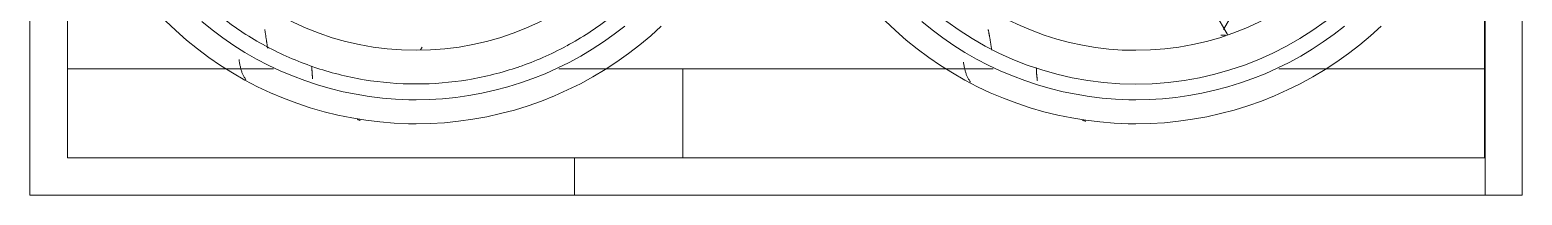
# Model space of a CAD drawing. Header units: millimetres. Extents: x -9358 to 257996, y -67499 to 9117.
# Drawn here: x 14330 to 16320, y -58968 to -58747 of the extents above; entities that cross this region are included whole.
import ezdxf

# ---------------------------------------------------------------- set-up
doc = ezdxf.new("R2010")
doc.units = ezdxf.units.MM
doc.header["$LTSCALE"] = 1000
doc.layers.add('A-WAL-LOW-20', color=8, linetype='Continuous', lineweight=18)
doc.layers.add('A-WAL-PAT-1', color=8, linetype='Continuous', lineweight=9)

# ---------------------------------------------------------------- blocks, each defined once
blk = doc.blocks.new('Walls 68 - Walls 13-605141-01-Ground Floor Furniture Plan')
at = {"layer": 'A-WAL-PAT-1'}
h = blk.add_hatch(dxfattribs=at)
h.set_pattern_fill('FP_23', color=256, style=0, pattern_type=2)
h.set_pattern_definition([(270, (16550, -58100), (900, 6e-14), [700, -700]), (270, (17000, -57400), (1800, 1e-13), [700, -700]), (180, (17000, -57400), (-9e-14, -700), [])])
h.paths.add_polyline_path([(15626.2, -58770), (16270, -58770), (16270, -57770), (14380, -57770), (14380, -58770), (15517.2, -58770)], flags=0)
h.paths.add_polyline_path([(15841.7, -58693.5), (15768.3, -58693.5), (15695.8, -58681.4), (15626.2, -58657.5), (15561.6, -58622.5), (15503.6, -58577.4), (15453.8, -58523.3), (15413.6, -58461.8), (15384.1, -58394.5), (15366.1, -58323.2), (15360, -58250), (15366.9, -58173.5), (15385.8, -58101.7), (15413.6, -58038.2), (15453.8, -57976.7), (15503.6, -57922.6), (15564, -57876.2), (15626.2, -57842.5), (15700.7, -57817.8), (15769.9, -57806.5), (15841.7, -57806.5), (15914.2, -57818.6), (15987.4, -57844.5), (16048.4, -57877.5), (16107.6, -57923.9), (16156.2, -57976.7), (16196.4, -58038.2), (16225.9, -58105.5), (16243.9, -58176.8), (16250, -58250), (16243.9, -58323.2), (16224.2, -58398.3), (16196.4, -58461.8), (16153.3, -58526.4), (16106.4, -58577.4), (16043.8, -58625), (15983.8, -58657.5), (15909.3, -58682.2)], flags=0)
h.paths.add_polyline_path([(14881.7, -58693.5), (14808.3, -58693.5), (14735.8, -58681.4), (14666.2, -58657.5), (14597.5, -58619.3), (14541.2, -58574.8), (14492.6, -58521.5), (14453.6, -58461.8), (14424.1, -58394.5), (14406.1, -58323.2), (14400, -58250), (14406.9, -58173.5), (14425.8, -58101.7), (14453.6, -58038.2), (14493.8, -57976.7), (14543.6, -57922.6), (14604, -57876.2), (14666.2, -57842.5), (14740.7, -57817.8), (14809.9, -57806.5), (14881.7, -57806.5), (14954.2, -57818.6), (15025, -57843.1), (15088.4, -57877.5), (15146.4, -57922.6), (15197.4, -57978.5), (15236.4, -58038.2), (15265.9, -58105.5), (15283.9, -58176.8), (15290, -58250), (15283.9, -58323.2), (15264.2, -58398.3), (15234.1, -58465.3), (15196.2, -58523.3), (15146.4, -58577.4), (15086, -58623.8), (15023.8, -58657.5), (14949.3, -58682.2), (14922.5, -58686.7)], flags=0)
at = {"layer": 'A-WAL-LOW-20'}
for p, q in [((14380, -57770), (14380, -58770)), ((16270, -58770), (16270, -57770)), ((14380, -58770), (16270, -58770))]:
    blk.add_line(p, q, dxfattribs=at)
blk = doc.blocks.new('Walls 70 - Walls 6-605164-01-Ground Floor Furniture Plan')
at = {"layer": 'A-WAL-PAT-1'}
h = blk.add_hatch(dxfattribs=at)
h.set_pattern_fill('FP_24', color=256, style=0, pattern_type=2)
h.set_pattern_definition([(270, (15820, -59239.6), (900, 6e-14), [700, -700]), (270, (16270, -58539.6), (1800, 1e-13), [700, -700]), (180, (16270, -58539.6), (-9e-14, -700), [])])
h.paths.add_polyline_path([(16270, -58820), (16320, -58820), (16320, -57770), (16270, -57770), (16270, -58770)], flags=0)
at = {"layer": 'A-WAL-LOW-20'}
for p, q in [((16270, -58770), (16270, -57770)), ((16320, -57770), (16320, -58820)), ((16320, -58820), (16270, -58820))]:
    blk.add_line(p, q, dxfattribs=at)
blk = doc.blocks.new('Walls 71 - Walls 6-605181-01-Ground Floor Furniture Plan')
at = {"layer": 'A-WAL-PAT-1'}
h = blk.add_hatch(dxfattribs=at)
h.set_pattern_fill('FP_25', color=256, style=0, pattern_type=2)
h.set_pattern_definition([(270, (14605.4, -59470), (900, 6e-14), [700, -700]), (270, (15055.4, -58770), (1800, 1e-13), [700, -700]), (180, (15055.4, -58770), (-9e-14, -700), [])])
h.paths.add_polyline_path([(16270, -58820), (16270, -58770), (14330, -58770), (14330, -58820), (16000.8, -58820)], flags=0)
at = {"layer": 'A-WAL-LOW-20'}
for p, q in [((14330, -58820), (14330, -58770)), ((14380, -58770), (16270, -58770)), ((16270, -58820), (14330, -58820))]:
    blk.add_line(p, q, dxfattribs=at)
blk = doc.blocks.new('Walls 72 - Walls 6-605198-01-Ground Floor Furniture Plan')
at = {"layer": 'A-WAL-PAT-1'}
h = blk.add_hatch(dxfattribs=at)
h.set_pattern_fill('FP_26', color=256, style=0, pattern_type=2)
h.set_pattern_definition([(270, (13930, -59239.6), (900, 6e-14), [700, -700]), (270, (14380, -58539.6), (1800, 1e-13), [700, -700]), (180, (14380, -58539.6), (-9e-14, -700), [])])
h.paths.add_polyline_path([(14380, -58770), (14380, -57770), (14330, -57770), (14330, -58770)], flags=0)
at = {"layer": 'A-WAL-LOW-20'}
for p, q in [((14330, -58770), (14330, -57770)), ((14380, -57770), (14380, -58770))]:
    blk.add_line(p, q, dxfattribs=at)
blk = doc.blocks.new('FP_174-01-Ground Floor Furniture Plan')
at = {"layer": 'A-WAL-PAT-1'}
for p, q in [((49753, 726.5), (49753.1, 725.7)), ((49753.1, 725.7), (49753.3, 725)), ((49753.3, 725), (49753.4, 724.3)), ((49753.4, 724.3), (49753.6, 723.6)), ((49753.6, 723.6), (49753.7, 722.8)), ((49753.7, 722.8), (49753.8, 722.1)), ((49753.8, 722.1), (49754, 721.4)), ((49754, 721.4), (49754.1, 720.6)), ((49754.1, 720.6), (49754.3, 719.9)), ((49754.3, 719.9), (49754.4, 719.1)), ((49754.4, 719.1), (49754.5, 718.3)), ((49754.5, 718.3), (49754.7, 717.6)), ((49754.7, 717.6), (49754.8, 716.8)), ((49754.8, 716.8), (49755, 716)), ((49755, 716), (49755.1, 715.2)), ((49755.1, 715.2), (49755.2, 714.4)), ((49755.2, 714.4), (49755.4, 713.6)), ((49755.4, 713.6), (49755.5, 712.8)), ((49755.5, 712.8), (49755.6, 712)), ((49755.6, 712), (49755.8, 711.2)), ((49755.8, 711.2), (49755.9, 710.4)), ((49755.9, 710.4), (49756, 709.6)), ((49756, 709.6), (49756.2, 708.8)), ((49756.2, 708.8), (49756.3, 708)), ((49756.3, 708), (49756.4, 707.2)), ((49756.4, 707.2), (49756.6, 706.4)), ((49756.6, 706.4), (49756.7, 705.5)), ((49756.7, 705.5), (49756.8, 704.7)), ((49756.8, 704.7), (49757, 703.9)), ((49757, 703.9), (49757.1, 703)), ((49757.1, 703), (49757.2, 702.2)), ((49757.2, 702.2), (49757.4, 701.4)), ((49757.4, 701.4), (49757.5, 700.5)), ((49757.5, 700.5), (49757.6, 699.7)), ((49757.6, 699.7), (49757.8, 698.8))]:
    blk.add_line(p, q, dxfattribs=at)
blk = doc.blocks.new('FP_175-01-Ground Floor Furniture Plan')
at = {"layer": 'A-WAL-LOW-20', "flags": 128}
blk.add_lwpolyline([(49950, 600.5), (49969, 600.8), (49987.9, 602), (50006.8, 603.9), (50025.6, 606.5), (50044.3, 609.9), (50062.8, 614.1), (50081.1, 618.9), (50099.3, 624.5), (50117.2, 630.9), (50134.8, 637.9), (50152.1, 645.7), (50169.1, 654.1), (50185.8, 663.2), (50202.1, 672.9), (50217.9, 683.3), (50233.4, 694.4), (50248.4, 706), (50262.9, 718.2), (50276.9, 731)], dxfattribs=at)
blk = doc.blocks.new('FP_176-01-Ground Floor Furniture Plan')
at = {"layer": 'A-WAL-LOW-20', "flags": 128}
blk.add_lwpolyline([(49615.7, 738.2), (49629.5, 725.1), (49643.7, 712.5), (49658.4, 700.6), (49673.7, 689.2), (49689.3, 678.5), (49705.4, 668.4), (49721.8, 658.9), (49738.6, 650.1), (49755.8, 642), (49773.3, 634.6), (49791, 627.9), (49809, 621.9), (49827.3, 616.6), (49845.7, 612.1), (49864.3, 608.3), (49883, 605.2), (49901.9, 602.9), (49920.8, 601.4), (49939.8, 600.6), (49950, 600.5)], dxfattribs=at)
at = {"layer": 'A-WAL-PAT-1'}
for p, q in [((49720, 682.9), (49720.2, 681.6)), ((49720.2, 681.6), (49720.4, 680.4)), ((49720.4, 680.4), (49720.6, 679.1)), ((49720.6, 679.1), (49720.8, 677.9)), ((49720.8, 677.9), (49721, 676.7)), ((49721, 676.7), (49721.3, 675.5)), ((49721.3, 675.5), (49721.6, 674.3)), ((49721.6, 674.3), (49721.8, 673.1)), ((49721.8, 673.1), (49722.1, 672)), ((49722.1, 672), (49722.4, 670.9)), ((49722.4, 670.9), (49722.8, 669.8)), ((49722.8, 669.8), (49723.1, 668.7)), ((49723.1, 668.7), (49723.5, 667.6)), ((49723.5, 667.6), (49723.8, 666.6)), ((49723.8, 666.6), (49724.2, 665.6)), ((49724.2, 665.6), (49724.6, 664.6)), ((49724.6, 664.6), (49725, 663.7)), ((49725, 663.7), (49725.5, 662.7)), ((49725.5, 662.7), (49725.9, 661.8)), ((49725.9, 661.8), (49726.4, 660.9)), ((49726.4, 660.9), (49726.9, 660.1)), ((49726.9, 660.1), (49727.4, 659.2)), ((49727.4, 659.2), (49727.9, 658.4)), ((49727.9, 658.4), (49728.4, 657.6)), ((49728.4, 657.6), (49729, 656.9)), ((49729, 656.9), (49729.5, 656.2)), ((49878.9, 605.1), (49879.7, 604.8)), ((49879.7, 604.8), (49880.5, 604.6)), ((49880.5, 604.6), (49881.3, 604.4)), ((49881.3, 604.4), (49882.1, 604.2)), ((49882.1, 604.2), (49883, 604))]:
    blk.add_line(p, q, dxfattribs=at)
blk = doc.blocks.new('FP_178-01-Ground Floor Furniture Plan')
at = {"layer": 'A-WAL-LOW-20', "flags": 128}
blk.add_lwpolyline([(49950, 632.6), (49967.7, 633), (49985.4, 634), (50003, 635.8), (50020.5, 638.3), (50037.9, 641.4), (50055.2, 645.3), (50072.3, 649.8), (50089.2, 655.1), (50105.8, 661), (50122.3, 667.5), (50138.4, 674.7), (50154.3, 682.6), (50169.8, 691.1), (50185, 700.2), (50199.8, 709.9), (50214.2, 720.2), (50228.2, 731)], dxfattribs=at)
blk = doc.blocks.new('FP_179-01-Ground Floor Furniture Plan')
at = {"layer": 'A-WAL-LOW-20', "flags": 128}
blk.add_lwpolyline([(49664.5, 737.1), (49678.2, 725.9), (49692.4, 715.4), (49707, 705.3), (49721.9, 695.9), (49737.3, 687.1), (49753, 678.9), (49769, 671.3), (49785.3, 664.4), (49801.8, 658.2), (49818.6, 652.6), (49835.6, 647.7), (49852.8, 643.4), (49870.1, 639.9), (49887.6, 637), (49905.1, 634.9), (49922.8, 633.4), (49940.4, 632.7), (49950, 632.6)], dxfattribs=at)
at = {"layer": 'A-WAL-PAT-1'}
for p, q in [((49817.1, 675.6), (49817.1, 675.1)), ((49817.1, 675.1), (49817.2, 674.6)), ((49817.2, 674.6), (49817.2, 674.1)), ((49817.2, 674.1), (49817.2, 673.6)), ((49817.2, 673.6), (49817.3, 673.1)), ((49817.3, 673.1), (49817.3, 672.5)), ((49817.3, 672.5), (49817.3, 672)), ((49817.3, 672), (49817.3, 671.5)), ((49817.3, 671.5), (49817.4, 671)), ((49817.4, 671), (49817.4, 670.5)), ((49817.4, 670.5), (49817.4, 670)), ((49817.4, 670), (49817.5, 669.5)), ((49817.5, 669.5), (49817.5, 669)), ((49817.5, 669), (49817.5, 668.5)), ((49817.5, 668.5), (49817.6, 668)), ((49817.6, 668), (49817.6, 667.5)), ((49817.6, 667.5), (49817.6, 667)), ((49817.6, 667), (49817.7, 666.5)), ((49817.7, 666.5), (49817.7, 666)), ((49817.7, 666), (49817.8, 665.6)), ((49817.8, 665.6), (49817.8, 665.1)), ((49817.8, 665.1), (49817.8, 664.6)), ((49817.8, 664.6), (49817.9, 664.1)), ((49817.9, 664.1), (49817.9, 663.6)), ((49817.9, 663.6), (49818, 663.1)), ((49818, 663.1), (49818, 662.7)), ((49818, 662.7), (49818.1, 662.2)), ((49818.1, 662.2), (49818.1, 661.7)), ((49818.1, 661.7), (49818.2, 661.2)), ((49818.2, 661.2), (49818.2, 660.8)), ((49818.2, 660.8), (49818.3, 660.3)), ((49818.3, 660.3), (49818.3, 659.9)), ((49818.3, 659.9), (49818.4, 659.4)), ((49818.4, 659.4), (49818.4, 658.9)), ((49818.4, 658.9), (49818.5, 658.5))]:
    blk.add_line(p, q, dxfattribs=at)
blk = doc.blocks.new('Walls 267 - Walls 78-2881603-01-Ground Floor Furniture Plan')
at = {"layer": 'A-WAL-PAT-1'}
h = blk.add_hatch(dxfattribs=at)
h.set_pattern_fill('FP_160', color=256, style=0, pattern_type=2)
h.set_pattern_definition([(0, (34145, 59325), (528.32, 132.08), [43.586, -352.654, 43.586, -352.654, -2113.28]), (0, (34145, 59325), (528.32, 132.08), [-792.48, 43.586, -748.894, 43.586, -352.654, -924.56]), (0, (34145, 59325), (528.32, 132.08), [-1981.2, 43.586, -220.574, 43.586, -616.814]), (120, (34343.12, 59391.04), (-378.54464, 391.49854), [43.586, -352.654, 43.586, -2465.934]), (120, (34343.12, 59391.04), (-378.54464, 391.49854), [-439.826, -352.654, 43.586, -748.894, -1320.8]), (120, (34343.12, 59391.04), (-378.54464, 391.49854), [-1584.96, 43.586, -352.654, 43.586, -880.974]), (120, (34343.12, 59391.04), (-378.54464, 391.49854), [-2024.786, -220.574, 43.586, -616.814]), (240, (34409.16, 59655.2), (-149.77536, -523.57854), [43.586, -352.654, 43.586, -2465.934]), (240, (34409.16, 59655.2), (-149.77536, -523.57854), [-439.826, -352.654, 43.586, -748.894, -1320.8]), (240, (34409.16, 59655.2), (-149.77536, -523.57854), [-1584.96, 43.586, -352.654, 43.586, -880.974]), (240, (34409.16, 59655.2), (-149.77536, -523.57854), [-2024.786, -220.574, 43.586, -616.814])])
h.paths.add_polyline_path([(49950, 698.7), (50015.3, 704.4), (50078.7, 721.4), (50138.1, 749.1), (50196, 790.9), (50238.3, 833.1), (50275.9, 886.9), (50303.6, 946.3), (50320.7, 1011.6), (50326.3, 1075), (50320.6, 1140.3), (50303.6, 1203.7), (50275.9, 1263.1), (50238.3, 1316.9), (50191.9, 1363.3), (50138.1, 1400.9), (50074.4, 1429.8), (50015.3, 1445.6), (49950, 1451.3), (49884.7, 1445.6), (49821.3, 1428.6), (49761.9, 1400.9), (49708.1, 1363.3), (49661.7, 1316.9), (49624.1, 1263.1), (49596.4, 1203.7), (49579.3, 1138.4), (49573.7, 1075), (49579.4, 1009.7), (49596.4, 946.3), (49624.1, 886.9), (49661.7, 833.1), (49708.1, 786.7), (49762.6, 748.8), (49825.6, 720.2), (49886.6, 704.3), (49937.8, 699.8)], flags=0)
h.paths.add_polyline_path([(49951.8, 731.5), (49918.2, 731.5), (49855.6, 743.2), (49796.2, 766.2), (49742.1, 799.7), (49693.1, 845.2), (49656.7, 893.4), (49628.3, 950.4), (49610.9, 1011.6), (49605, 1075), (49611.1, 1139.2), (49629, 1201.1), (49658.1, 1258.5), (49697.3, 1309.5), (49745.3, 1352.3), (49800.3, 1385.4), (49860.4, 1407.7), (49923.4, 1418.5), (49981.8, 1418.5), (50044.4, 1406.8), (50103.8, 1383.8), (50157.9, 1350.3), (50206.9, 1304.8), (50243.9, 1255.6), (50271.7, 1199.6), (50289.1, 1138.4), (50295, 1075), (50288.9, 1010.8), (50271, 948.9), (50241.9, 891.5), (50202.7, 840.5), (50154.7, 797.7), (50099.7, 764.6), (50039.6, 742.3), (49976.6, 731.5)], flags=0)
at = {"layer": 'A-WAL-LOW-20'}
for radius, start, end in [(421.5, 90, 270), (421.5, 270, 90), (376.3, 100, 270), (376.3, 270, 90)]:
    blk.add_arc((49950, 1075), radius, start, end, dxfattribs=at)
for name in ['FP_176-01-Ground Floor Furniture Plan', 'FP_175-01-Ground Floor Furniture Plan', 'FP_179-01-Ground Floor Furniture Plan', 'FP_178-01-Ground Floor Furniture Plan', 'FP_174-01-Ground Floor Furniture Plan']:
    blk.add_blockref(name, (0, 0), dxfattribs=at)
blk = doc.blocks.new('FP_181-01-Ground Floor Furniture Plan')
at = {"layer": 'A-WAL-LOW-20', "flags": 128}
blk.add_lwpolyline([(48515.7, 738.2), (48529.5, 725.1), (48543.7, 712.5), (48558.4, 700.6), (48573.7, 689.2), (48589.3, 678.5), (48605.4, 668.4), (48621.8, 658.9), (48638.6, 650.1), (48655.8, 642), (48673.3, 634.6), (48691, 627.9), (48709, 621.9), (48727.3, 616.6), (48745.7, 612.1), (48764.3, 608.3), (48783, 605.2), (48801.9, 602.9), (48820.8, 601.4), (48839.8, 600.6), (48850, 600.5)], dxfattribs=at)
at = {"layer": 'A-WAL-PAT-1'}
for p, q in [((48614, 686.5), (48614.2, 685.2)), ((48614.2, 685.2), (48614.3, 683.9)), ((48614.3, 683.9), (48614.5, 682.7)), ((48614.5, 682.7), (48614.7, 681.4)), ((48614.7, 681.4), (48614.9, 680.2)), ((48614.9, 680.2), (48615.2, 679)), ((48615.2, 679), (48615.4, 677.8)), ((48615.4, 677.8), (48615.7, 676.7)), ((48615.7, 676.7), (48615.9, 675.5)), ((48615.9, 675.5), (48616.2, 674.4)), ((48616.2, 674.4), (48616.5, 673.3)), ((48616.5, 673.3), (48616.9, 672.2)), ((48616.9, 672.2), (48617.2, 671.2)), ((48617.2, 671.2), (48617.6, 670.1)), ((48617.6, 670.1), (48617.9, 669.1)), ((48617.9, 669.1), (48618.3, 668.1)), ((48618.3, 668.1), (48618.7, 667.2)), ((48618.7, 667.2), (48619.1, 666.2)), ((48619.1, 666.2), (48619.6, 665.3)), ((48619.6, 665.3), (48620, 664.4)), ((48620, 664.4), (48620.5, 663.6)), ((48620.5, 663.6), (48621, 662.7)), ((48621, 662.7), (48621.5, 661.9)), ((48621.5, 661.9), (48622, 661.1)), ((48622, 661.1), (48622.5, 660.3)), ((48622.5, 660.3), (48623.1, 659.6)), ((48771.6, 606.2), (48772.4, 605.9)), ((48772.4, 605.9), (48773.2, 605.7)), ((48773.2, 605.7), (48774.1, 605.5)), ((48774.1, 605.5), (48774.9, 605.3)), ((48774.9, 605.3), (48775.7, 605.1))]:
    blk.add_line(p, q, dxfattribs=at)
blk = doc.blocks.new('FP_182-01-Ground Floor Furniture Plan')
at = {"layer": 'A-WAL-LOW-20', "flags": 128}
blk.add_lwpolyline([(48850, 600.5), (48869, 600.8), (48887.9, 602), (48906.8, 603.9), (48925.6, 606.5), (48944.3, 609.9), (48962.8, 614.1), (48981.1, 618.9), (48999.3, 624.5), (49017.2, 630.9), (49034.8, 637.9), (49052.1, 645.7), (49069.1, 654.1), (49085.8, 663.2), (49102.1, 672.9), (49117.9, 683.3), (49133.4, 694.4), (49148.4, 706), (49162.9, 718.2), (49176.9, 731)], dxfattribs=at)
blk = doc.blocks.new('FP_183-01-Ground Floor Furniture Plan')
at = {"layer": 'A-WAL-PAT-1'}
for p, q in [((48648.2, 726.7), (48648.3, 725.9)), ((48648.3, 725.9), (48648.4, 725.2)), ((48648.4, 725.2), (48648.6, 724.4)), ((48648.6, 724.4), (48648.7, 723.7)), ((48648.7, 723.7), (48648.8, 722.9)), ((48648.8, 722.9), (48649, 722.2)), ((48649, 722.2), (48649.1, 721.4)), ((48649.1, 721.4), (48649.2, 720.6)), ((48649.2, 720.6), (48649.3, 719.8)), ((48649.3, 719.8), (48649.5, 719.1)), ((48649.5, 719.1), (48649.6, 718.3)), ((48649.6, 718.3), (48649.7, 717.5)), ((48649.7, 717.5), (48649.8, 716.7)), ((48649.8, 716.7), (48649.9, 715.9)), ((48649.9, 715.9), (48650.1, 715.1)), ((48650.1, 715.1), (48650.2, 714.3)), ((48650.2, 714.3), (48650.3, 713.5)), ((48650.3, 713.5), (48650.4, 712.7)), ((48650.4, 712.7), (48650.5, 711.8)), ((48650.5, 711.8), (48650.7, 711)), ((48650.7, 711), (48650.8, 710.2)), ((48650.8, 710.2), (48650.9, 709.4)), ((48650.9, 709.4), (48651, 708.5)), ((48651, 708.5), (48651.1, 707.7)), ((48651.1, 707.7), (48651.3, 706.9)), ((48651.3, 706.9), (48651.4, 706.1)), ((48651.4, 706.1), (48651.5, 705.2)), ((48651.5, 705.2), (48651.6, 704.4)), ((48651.6, 704.4), (48651.8, 703.5)), ((48651.8, 703.5), (48651.9, 702.7)), ((48651.9, 702.7), (48652, 701.8))]:
    blk.add_line(p, q, dxfattribs=at)
blk = doc.blocks.new('FP_184-01-Ground Floor Furniture Plan')
at = {"layer": 'A-WAL-LOW-20', "flags": 128}
blk.add_lwpolyline([(48564.5, 737.1), (48578.2, 725.9), (48592.4, 715.4), (48607, 705.3), (48621.9, 695.9), (48637.3, 687.1), (48653, 678.9), (48669, 671.3), (48685.3, 664.4), (48701.8, 658.2), (48718.6, 652.6), (48735.6, 647.7), (48752.8, 643.4), (48770.1, 639.9), (48787.6, 637), (48805.1, 634.9), (48822.8, 633.4), (48840.4, 632.7), (48850, 632.6)], dxfattribs=at)
at = {"layer": 'A-WAL-PAT-1'}
for p, q in [((48711, 677.2), (48711, 676.7)), ((48711, 676.7), (48711, 676.2)), ((48711, 676.2), (48711.1, 675.6)), ((48711.1, 675.6), (48711.1, 675.1)), ((48711.1, 675.1), (48711.1, 674.6)), ((48711.1, 674.6), (48711.1, 674.1)), ((48711.1, 674.1), (48711.1, 673.6)), ((48711.1, 673.6), (48711.2, 673.1)), ((48711.2, 673.1), (48711.2, 672.6)), ((48711.2, 672.6), (48711.2, 672.1)), ((48711.2, 672.1), (48711.2, 671.6)), ((48711.2, 671.6), (48711.3, 671.1)), ((48711.3, 671.1), (48711.3, 670.6)), ((48711.3, 670.6), (48711.3, 670.1)), ((48711.3, 670.1), (48711.3, 669.6)), ((48711.3, 669.6), (48711.4, 669.1)), ((48711.4, 669.1), (48711.4, 668.6)), ((48711.4, 668.6), (48711.4, 668.1)), ((48711.4, 668.1), (48711.5, 667.6)), ((48711.5, 667.6), (48711.5, 667.2)), ((48711.5, 667.2), (48711.5, 666.7)), ((48711.5, 666.7), (48711.6, 666.2)), ((48711.6, 666.2), (48711.6, 665.7)), ((48711.6, 665.7), (48711.6, 665.2)), ((48711.6, 665.2), (48711.7, 664.7)), ((48711.7, 664.7), (48711.7, 664.3)), ((48711.7, 664.3), (48711.7, 663.8)), ((48711.7, 663.8), (48711.8, 663.3)), ((48711.8, 663.3), (48711.8, 662.8)), ((48711.8, 662.8), (48711.9, 662.4)), ((48711.9, 662.4), (48711.9, 661.9)), ((48711.9, 661.9), (48712, 661.5)), ((48712, 661.5), (48712, 661)), ((48712, 661), (48712.1, 660.6))]:
    blk.add_line(p, q, dxfattribs=at)
blk = doc.blocks.new('FP_185-01-Ground Floor Furniture Plan')
at = {"layer": 'A-WAL-LOW-20', "flags": 128}
blk.add_lwpolyline([(48850, 632.6), (48867.7, 633), (48885.4, 634), (48903, 635.8), (48920.5, 638.3), (48937.9, 641.4), (48955.2, 645.3), (48972.3, 649.8), (48989.2, 655.1), (49005.8, 661), (49022.3, 667.5), (49038.4, 674.7), (49054.3, 682.6), (49069.8, 691.1), (49085, 700.2), (49099.8, 709.9), (49114.2, 720.2), (49128.2, 731)], dxfattribs=at)
blk = doc.blocks.new('Walls 310 - Walls 78-2881613-01-Ground Floor Furniture Plan')
at = {"layer": 'A-WAL-PAT-1'}
h = blk.add_hatch(dxfattribs=at)
h.set_pattern_fill('FP_161', color=256, style=0, pattern_type=2)
h.set_pattern_definition([(0, (34005, 59325), (528.32, 132.08), [43.586, -352.654, 43.586, -352.654, -2113.28]), (0, (34005, 59325), (528.32, 132.08), [-792.48, 43.586, -748.894, 43.586, -352.654, -924.56]), (0, (34005, 59325), (528.32, 132.08), [-1981.2, 43.586, -220.574, 43.586, -616.814]), (120, (34203.12, 59391.04), (-378.54464, 391.49854), [43.586, -352.654, 43.586, -2465.934]), (120, (34203.12, 59391.04), (-378.54464, 391.49854), [-439.826, -352.654, 43.586, -748.894, -1320.8]), (120, (34203.12, 59391.04), (-378.54464, 391.49854), [-1584.96, 43.586, -352.654, 43.586, -880.974]), (120, (34203.12, 59391.04), (-378.54464, 391.49854), [-2024.786, -220.574, 43.586, -616.814]), (240, (34269.16, 59655.2), (-149.77536, -523.57854), [43.586, -352.654, 43.586, -2465.934]), (240, (34269.16, 59655.2), (-149.77536, -523.57854), [-439.826, -352.654, 43.586, -748.894, -1320.8]), (240, (34269.16, 59655.2), (-149.77536, -523.57854), [-1584.96, 43.586, -352.654, 43.586, -880.974]), (240, (34269.16, 59655.2), (-149.77536, -523.57854), [-2024.786, -220.574, 43.586, -616.814])])
h.paths.add_polyline_path([(48850, 698.7), (48915.3, 704.4), (48978.7, 721.4), (49038.1, 749.1), (49096, 790.9), (49138.3, 833.1), (49175.9, 886.9), (49203.6, 946.3), (49220.6, 1009.7), (49226.3, 1075), (49220.6, 1140.3), (49203.6, 1203.7), (49175, 1264.4), (49138.3, 1316.9), (49091.3, 1363.7), (49038.1, 1400.9), (48974.4, 1429.8), (48915.3, 1445.6), (48850, 1451.3), (48784.7, 1445.6), (48721.3, 1428.6), (48661.9, 1400.9), (48608.1, 1363.3), (48561.7, 1316.9), (48524.1, 1263.1), (48496.4, 1203.7), (48479.3, 1138.4), (48473.7, 1075), (48479.4, 1009.7), (48496.4, 946.3), (48525, 885.6), (48561.7, 833.1), (48608.1, 786.7), (48661.9, 749.1), (48725.6, 720.2), (48784.7, 704.4), (48834.8, 700)], flags=0)
h.paths.add_polyline_path([(48831.5, 731.5), (48818.2, 731.5), (48755.6, 743.2), (48696.2, 766.2), (48639.5, 802.1), (48595, 842.6), (48556.1, 894.4), (48528.3, 950.4), (48510.9, 1011.6), (48505, 1075), (48511.1, 1139.2), (48529, 1201.1), (48558.1, 1258.5), (48597.3, 1309.5), (48645.3, 1352.3), (48700.3, 1385.4), (48760.4, 1407.7), (48823.4, 1418.5), (48885.2, 1417.9), (48949.7, 1404.8), (49008.1, 1381.1), (49057.9, 1350.3), (49106.9, 1304.8), (49143.9, 1255.6), (49171.7, 1199.6), (49189.1, 1138.4), (49195, 1075), (49188.9, 1010.8), (49171, 948.9), (49141.9, 891.5), (49102.7, 840.5), (49054.7, 797.7), (48999.7, 764.6), (48939.6, 742.3), (48876.6, 731.5), (48844.4, 731.5)], flags=0)
at = {"layer": 'A-WAL-LOW-20'}
for radius, start, end in [(376.3, 90, 270), (376.3, 270, 90), (421.3, 232.1606, 241.5236), (421.3, 298.4764, 307.8394), (421.3, 241.6472, 250.9843), (421.3, 289.0157, 298.3528), (421.3, 251.1031, 260.4463), (421.3, 260.5493, 270), (421.3, 270, 279.4507), (421.3, 279.5537, 288.8969)]:
    blk.add_arc((48850, 1075), radius, start, end, dxfattribs=at)
for name in ['FP_181-01-Ground Floor Furniture Plan', 'FP_182-01-Ground Floor Furniture Plan', 'FP_184-01-Ground Floor Furniture Plan', 'FP_185-01-Ground Floor Furniture Plan', 'FP_183-01-Ground Floor Furniture Plan']:
    blk.add_blockref(name, (0, 0), dxfattribs=at)
blk = doc.blocks.new('G')
at = {"layer": 'A-WAL-LOW-20'}
for name, p in [('Walls 72 - Walls 6-605198-01-Ground Floor Furniture Plan', (0, 0)), ('Walls 68 - Walls 13-605141-01-Ground Floor Furniture Plan', (0, 0)), ('Walls 70 - Walls 6-605164-01-Ground Floor Furniture Plan', (0, 0)), ('Walls 310 - Walls 78-2881613-01-Ground Floor Furniture Plan', (-34005, -59325)), ('Walls 267 - Walls 78-2881603-01-Ground Floor Furniture Plan', (-34145, -59325)), ('Walls 71 - Walls 6-605181-01-Ground Floor Furniture Plan', (0, 0))]:
    blk.add_blockref(name, p, dxfattribs=at)

msp = doc.modelspace()

# ---------------------------------------------------------------- block references
msp.add_blockref('G', (0, -148.1))

doc.saveas('drawing.dxf')
